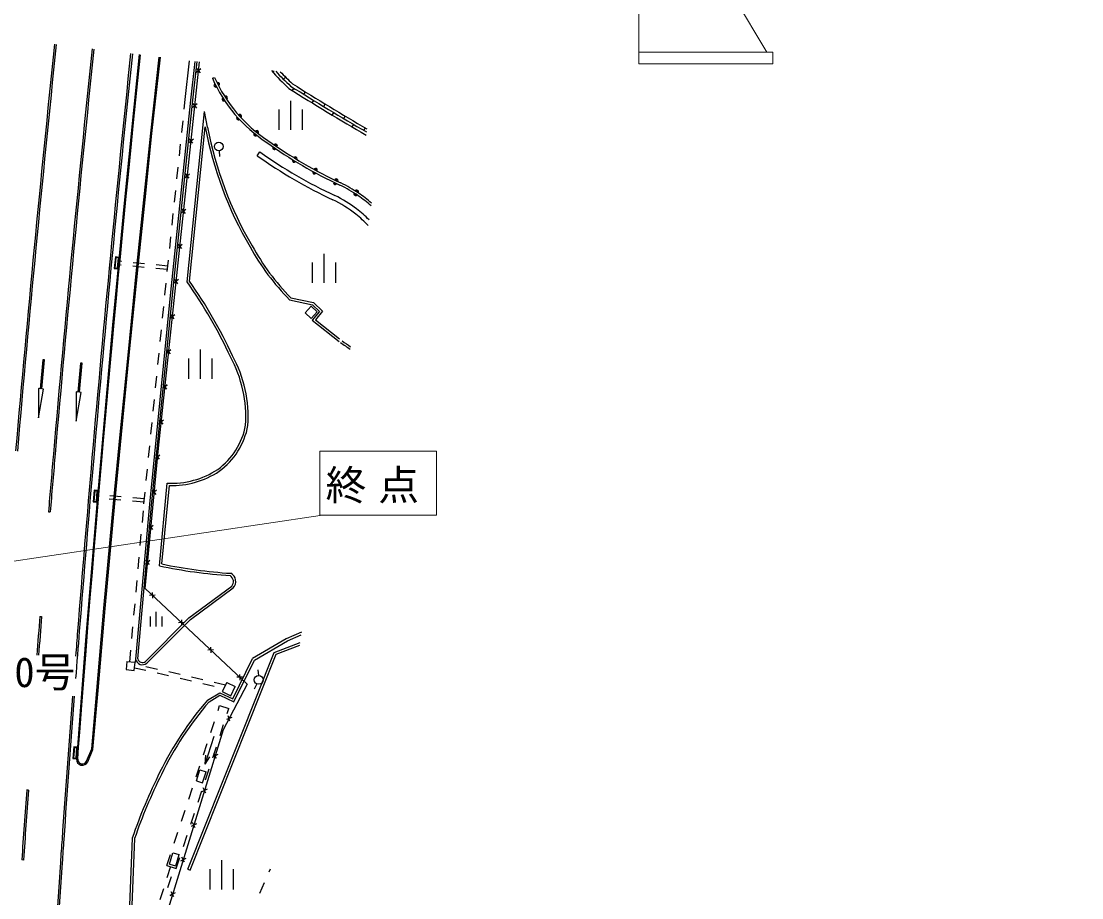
# Model space of a CAD drawing. Units: millimetres, scale not verified. Extents: x -1459003 to 1952903, y -3121393 to 1511092.
# Drawn here: x 441019 to 532032, y 246888 to 322081 of the extents above; entities that cross this region are included whole.
import ezdxf
from ezdxf.enums import TextEntityAlignment as Align

# ---------------------------------------------------------------- set-up
doc = ezdxf.new("R2010")
doc.units = ezdxf.units.MM
doc.header["$LTSCALE"] = 1000
for name, color, linetype, lineweight in [('M-BGD', 7, 'Continuous', 25), ('M-STR-HTXT', 7, 'Continuous', 13), ('M-STR-STRC', 7, 'Continuous', 25)]:
    doc.layers.add(name, color=color, linetype=linetype, lineweight=lineweight)
doc.layers.add('M-BMK-HTXT', color=7, linetype='Continuous')
doc.styles.add('ＭＳ ゴシック', font='')
doc.styles.get('ＭＳ ゴシック').set_extended_font_data('MS Gothic')

msp = doc.modelspace()

# ---------------------------------------------------------------- linework, layer by layer
at = {"layer": 'M-BGD'}
for p, q in [((452794, 285446), (456323, 318590)), ((455095, 315352), (455468, 318694)), ((455923, 318638), (455551, 315314)), ((455751, 315308), (456120, 318614)), ((456435, 317995), (456050, 317684)), ((456435, 317994), (456050, 317683)), ((456398, 317647), (456087, 318032)), ((456398, 317646), (456087, 318031)), ((462723, 317813), (462610, 317712)), ((462724, 317813), (462610, 317711)), ((457424, 317182), (457608, 317263)), ((463696, 317289), (463514, 317110)), ((463696, 317288), (463515, 317109)), ((464303, 316127), (464432, 316335)), ((464303, 316126), (464432, 316334)), ((465279, 315803), (465414, 316020)), ((465279, 315803), (465414, 316019)), ((455551, 315314), (453808, 298566)), ((454003, 298586), (455751, 315308)), ((455009, 314525), (455095, 315352)), ((456114, 314982), (455729, 314671)), ((456114, 314981), (455729, 314670)), ((456077, 314634), (455766, 315019)), ((456077, 314633), (455766, 315018)), ((464157, 312759), (464157, 315259)), ((466000, 315068), (466129, 315276)), ((466000, 315068), (466129, 315276)), ((466982, 314754), (467117, 314971)), ((466982, 314754), (467117, 314970)), ((455249, 299728), (456738, 314327)), ((457014, 312987), (456738, 314327)), ((457014, 312986), (456738, 314327)), ((463157, 312759), (463157, 314509)), ((465157, 312759), (465157, 314509)), ((467709, 314029), (467838, 314237)), ((467709, 314028), (467838, 314236)), ((454801, 312536), (454905, 313531)), ((468697, 313724), (468831, 313941)), ((468697, 313724), (468831, 313940)), ((469429, 313008), (469558, 313216)), ((469429, 313008), (469559, 313216)), ((455456, 299781), (456805, 313015)), ((470423, 312713), (470558, 312930)), ((470423, 312713), (470558, 312929)), ((454593, 310547), (454697, 311541)), ((455794, 311968), (455408, 311657)), ((455794, 311968), (455409, 311657)), ((455757, 311620), (455446, 312005)), ((455757, 311620), (455446, 312005)), ((457999, 310961), (458036, 310462)), ((461272, 310542), (461505, 310868)), ((454385, 308558), (454489, 309552)), ((455473, 308955), (455088, 308644)), ((455473, 308955), (455088, 308644)), ((455436, 308607), (455125, 308992)), ((455436, 308607), (455125, 308992)), ((454177, 306568), (454281, 307563)), ((455152, 305942), (454767, 305631)), ((455152, 305941), (454767, 305630)), ((455115, 305594), (454804, 305979)), ((455115, 305593), (454804, 305978)), ((469797, 305981), (469797, 305981)), ((453969, 304579), (454073, 305574)), ((469737, 305521), (469737, 305521)), ((453761, 302590), (453865, 303585)), ((454831, 302929), (454446, 302618)), ((454831, 302928), (454446, 302617)), ((454794, 302581), (454483, 302966)), ((454794, 302580), (454483, 302965)), ((449621, 301455), (449567, 301460)), ((451612, 301265), (450616, 301360)), ((453553, 300601), (453657, 301596)), ((466021, 299636), (466021, 301386)), ((467021, 299636), (467021, 302136)), ((468021, 299636), (468021, 301386)), ((449007, 300860), (449316, 300831)), ((449590, 301156), (449538, 301161)), ((451581, 300966), (450585, 301061)), ((453572, 300777), (452576, 300871)), ((453603, 301075), (452607, 301170)), ((453345, 298612), (453449, 299606)), ((454510, 299915), (454125, 299604)), ((454510, 299915), (454125, 299604)), ((454473, 299567), (454162, 299952)), ((454473, 299567), (454162, 299952)), ((453808, 298566), (452020, 280645)), ((452203, 280546), (454003, 298587)), ((452203, 280545), (454003, 298586)), ((453343, 298593), (453345, 298612)), ((464048, 298181), (466016, 297762)), ((464149, 298364), (466114, 297947)), ((465911, 297629), (465392, 297057)), ((465911, 297629), (466428, 297161)), ((466016, 297762), (466606, 297193)), ((466114, 297947), (466877, 297209)), ((453145, 296603), (453244, 297598)), ((454190, 296902), (453804, 296591)), ((454190, 296902), (453805, 296591)), ((454153, 296554), (453842, 296939)), ((454153, 296554), (453842, 296939)), ((465909, 296588), (465392, 297057)), ((466428, 297161), (465909, 296588)), ((466606, 297193), (465996, 296443)), ((466877, 297209), (466278, 296473)), ((465996, 296443), (468314, 294598)), ((466278, 296473), (468344, 294830)), ((452946, 294612), (453046, 295607)), ((452748, 292622), (452847, 293617)), ((453869, 293889), (453484, 293578)), ((453869, 293888), (453484, 293577)), ((453832, 293541), (453521, 293926)), ((453832, 293540), (453521, 293925)), ((455394, 291411), (455394, 293161)), ((456394, 291411), (456394, 293911)), ((457394, 291411), (457394, 293161)), ((452549, 290632), (452648, 291627)), ((453548, 290876), (453163, 290565)), ((453548, 290875), (453163, 290564)), ((453511, 290528), (453200, 290913)), ((453511, 290527), (453200, 290912)), ((452351, 288642), (452450, 289637)), ((452152, 286652), (452251, 287647)), ((453227, 287862), (452842, 287551)), ((453227, 287862), (452842, 287551)), ((453190, 287514), (452879, 287899)), ((453190, 287514), (452879, 287899)), ((451647, 273413), (452794, 285447)), ((451647, 273412), (452794, 285446)), ((451953, 284662), (452053, 285657)), ((452880, 284504), (452565, 284886)), ((452880, 284503), (452565, 284885)), ((452913, 284852), (452532, 284537)), ((452913, 284852), (452532, 284537)), ((451755, 282672), (451854, 283667)), ((452881, 275363), (453555, 282448)), ((453097, 275522), (453737, 282242)), ((449607, 281291), (448611, 281376)), ((451556, 280682), (451656, 281677)), ((452626, 281844), (452245, 281529)), ((452626, 281843), (452245, 281528)), ((452593, 281495), (452278, 281877)), ((452593, 281495), (452278, 281877)), ((447206, 280843), (447515, 280817)), ((449578, 280993), (448581, 281077)), ((451570, 280823), (450574, 280908)), ((451600, 281121), (450604, 281206)), ((452020, 280645), (450817, 267363)), ((451020, 267378), (452203, 280545)), ((451413, 279085), (451502, 280081)), ((452340, 278835), (451958, 278520)), ((452340, 278835), (451958, 278520)), ((452306, 278487), (451991, 278869)), ((452306, 278486), (451991, 278868)), ((451234, 277093), (451323, 278089)), ((451055, 275101), (451144, 276097)), ((452053, 275827), (451671, 275511)), ((452053, 275826), (451671, 275511)), ((452020, 275478), (451704, 275860)), ((452020, 275478), (451704, 275859)), ((450876, 273109), (450965, 274105)), ((460397, 265223), (451647, 273413)), ((460397, 265222), (451647, 273412)), ((452264, 273075), (452280, 272580)), ((452264, 273074), (452280, 272580)), ((455406, 270904), (459080, 273620)), ((455537, 270752), (459216, 273472)), ((452519, 272836), (452025, 272819)), ((452519, 272835), (452025, 272819)), ((450696, 271117), (450786, 272113)), ((452605, 270155), (452605, 271405)), ((451675, 267163), (455406, 270904)), ((451804, 267009), (455537, 270752)), ((452105, 270155), (452105, 271030)), ((453105, 270155), (453105, 271030)), ((455019, 270496), (454525, 270479)), ((455019, 270495), (454525, 270479)), ((454764, 270735), (454780, 270240)), ((454764, 270734), (454780, 270240)), ((450517, 269125), (450607, 270121)), ((465069, 269685), (463767, 269102)), ((463859, 268925), (465038, 269452)), ((463767, 269102), (460878, 267403)), ((461031, 267260), (463859, 268925)), ((462738, 267932), (464952, 268785)), ((462891, 267777), (464922, 268560)), ((450338, 267133), (450428, 268129)), ((455328, 249332), (462738, 267932)), ((455514, 249258), (462891, 267777)), ((457520, 268156), (457025, 268139)), ((457520, 268155), (457025, 268139)), ((457264, 268395), (457280, 267900)), ((457264, 268394), (457280, 267900)), ((450085, 267159), (450015, 266459)), ((450085, 267158), (450016, 266458)), ((450085, 267159), (450794, 267089)), ((450085, 267158), (450794, 267088)), ((450725, 266388), (450794, 267089)), ((450725, 266387), (450794, 267088)), ((450817, 267363), (450794, 267089)), ((452701, 266483), (451727, 266709)), ((459178, 263953), (460878, 267403)), ((459269, 263687), (461031, 267260)), ((450015, 266459), (450725, 266388)), ((450016, 266458), (450725, 266387)), ((450749, 266627), (451723, 266402)), ((452697, 266177), (453672, 265952)), ((454650, 266033), (453675, 266258)), ((456598, 265583), (455624, 265808)), ((460020, 265816), (459525, 265799)), ((460020, 265815), (459525, 265799)), ((459764, 266055), (459781, 265560)), ((459764, 266054), (459781, 265560)), ((461333, 266446), (461370, 265948)), ((461333, 266446), (461370, 265947)), ((454646, 265727), (455620, 265502)), ((456595, 265276), (457569, 265051)), ((458547, 265132), (457573, 265358)), ((458658, 265363), (458278, 264572)), ((460397, 265223), (458347, 261283)), ((460397, 265222), (458347, 261282)), ((458658, 265363), (459381, 265014)), ((459001, 264224), (459381, 265014)), ((461237, 265236), (461021, 264784)), ((461237, 265235), (461021, 264784)), ((457008, 263852), (458058, 264482)), ((457139, 263698), (458069, 264256)), ((458058, 264482), (459178, 263953)), ((458069, 264256), (459269, 263687)), ((458278, 264572), (459001, 264224)), ((457908, 262959), (458047, 263382)), ((458047, 263383), (458844, 263121)), ((458047, 263382), (458844, 263120)), ((458705, 262697), (458844, 263120)), ((459096, 262342), (458624, 262193)), ((459096, 262341), (458624, 262193)), ((458934, 262032), (458785, 262504)), ((458934, 262031), (458785, 262503)), ((458347, 261283), (450109, 234572)), ((458347, 261282), (450109, 234572)), ((457282, 261060), (457595, 262009)), ((458079, 260797), (458392, 261747)), ((456810, 258361), (457582, 260739)), ((446626, 258602), (447066, 259654)), ((446727, 258560), (447168, 259611)), ((456657, 259160), (456969, 260110)), ((457453, 258898), (457766, 259847)), ((445460, 258834), (445769, 258811)), ((446727, 258559), (446727, 258560)), ((456810, 258361), (456849, 259110)), ((456810, 258361), (457218, 258990)), ((457879, 259172), (457442, 258941)), ((457879, 259172), (457442, 258941)), ((457776, 258838), (457545, 259276)), ((457776, 258837), (457545, 259275)), ((456031, 257260), (456344, 258210)), ((456047, 256912), (456348, 257863)), ((456047, 256912), (456348, 257863)), ((456348, 257863), (456884, 257693)), ((456348, 257863), (456884, 257693)), ((456584, 256744), (456884, 257693)), ((456584, 256743), (456884, 257693)), ((456828, 256998), (457140, 257948)), ((456047, 256912), (456584, 256744)), ((456047, 256912), (456584, 256743)), ((455405, 255361), (455718, 256311)), ((456202, 255098), (456515, 256048)), ((456964, 256205), (456526, 255973)), ((456964, 256204), (456526, 255973)), ((456861, 255870), (456630, 256308)), ((456861, 255870), (456630, 256307)), ((454780, 253461), (455093, 254411)), ((455576, 253199), (455889, 254149)), ((456049, 253237), (455611, 253006)), ((456049, 253236), (455611, 253005)), ((455946, 252902), (455714, 253340)), ((455946, 252902), (455714, 253339)), ((454154, 251562), (454467, 252511)), ((454950, 251299), (455263, 252249)), ((450548, 252012), (449377, 222993)), ((450747, 251973), (449912, 231309)), ((453528, 249662), (453841, 250612)), ((453748, 249783), (454028, 250752)), ((453748, 249782), (454028, 250752)), ((454028, 250752), (454567, 250598)), ((454028, 250752), (454567, 250597)), ((454286, 249627), (454567, 250598)), ((454286, 249626), (454567, 250597)), ((454324, 249400), (454637, 250349)), ((455030, 249935), (454799, 250372)), ((455030, 249934), (454799, 250372)), ((453528, 249662), (454324, 249400)), ((453833, 249562), (453529, 248609)), ((453748, 249783), (454286, 249627)), ((453748, 249782), (454286, 249626)), ((455133, 250269), (454696, 250038)), ((455133, 250268), (454696, 250037)), ((458242, 247606), (458242, 250106)), ((453601, 247762), (453907, 248714)), ((455328, 249332), (455514, 249258)), ((457242, 247606), (457242, 249356)), ((459242, 247606), (459242, 249356)), ((462308, 249113), (462422, 249370)), ((453225, 247656), (452921, 246704)), ((461495, 247286), (461901, 248200)), ((454218, 247301), (453780, 247070)), ((454218, 247301), (453780, 247069)), ((454115, 246967), (453884, 247404)), ((454115, 246966), (453884, 247404))]:
    msp.add_line(p, q, dxfattribs=at)
for points in [[(451153, 319217), (450685, 314714), (449833, 306195), (449363, 301328), (448865, 296030), (447560, 281352), (447185, 276882), (446544, 268969), (446163, 264054), (445843, 259808), (445768, 258790)], [(445877, 258782), (445948, 259800), (446049, 261096), (446225, 263421), (446418, 265936), (446583, 268060), (446774, 270470), (446946, 272612), (447125, 274819), (447310, 277063), (447473, 279012), (447618, 280733), (447740, 282165), (447934, 284411), (448083, 286122), (448250, 288015), (448479, 290582), (448677, 292771), (448846, 294623), (448995, 296240), (449190, 298333), (449379, 300333), (449527, 301882), (449708, 303765), (449881, 305552), (450001, 306777), (450213, 308929), (450477, 311569), (450662, 313402), (451030, 316995), (451261, 319204)], [(447066, 259654), (447504, 264664), (448122, 271724), (448966, 281025), (449516, 286636), (450156, 293159), (450971, 301310), (451540, 306766), (452134, 312470), (452864, 319009)], [(447168, 259611), (447609, 264655), (448226, 271715), (449070, 281015), (449620, 286626), (450260, 293149), (451076, 301300), (451644, 306755), (452238, 312459), (452968, 318997)], [(449411, 301826), (449102, 301856), (449007, 300860)], [(447600, 281813), (447291, 281840), (447206, 280843)], [(445843, 259808), (445534, 259831), (445460, 258834)]]:
    msp.add_lwpolyline(points, dxfattribs=at)
for points in [[(449062, 300905), (449271, 300885), (449356, 301781), (449147, 301801)], [(447260, 280889), (447469, 280871), (447546, 281768), (447336, 281786)], [(445514, 258880), (445723, 258864), (445789, 259762), (445580, 259777)]]:
    msp.add_lwpolyline(points, close=True, dxfattribs=at)
for centre in [(457971, 311335), (461398, 265574), (461398, 265573)]:
    msp.add_circle(centre, 375, dxfattribs=at)
for centre, radius, start, end in [((444492, 872503), 605840, 261.18909, 261.18909), ((336281, -251332), 590751, 108.92784, 108.92784), ((475034, 328697), 16584, 220.89178, 228.25772), ((475034, 328697), 16339, 221.84853, 228.18762), ((475034, 328697), 16084, 222.89599, 228.11292), ((469024, 322287), 12673, 203.75162, 236.82372), ((469024, 322287), 12473, 203.75262, 236.78492), ((457894, 316668), 150, 295.22812, 118.34622), ((457894, 316668), 75, 293.15002, 120.42432), ((457710, 316587), 150, 118.27262, 295.20372), ((457710, 316587), 75, 120.31792, 293.15852), ((560520, 468519), 180226, 237.61572, 240.07886), ((560520, 468519), 179981, 237.62222, 240.04655), ((560520, 468519), 179726, 237.62892, 240.01282), ((458408, 315388), 150, 127.31482, 298.72082), ((458408, 315388), 75, 132.15152, 293.88412), ((458568, 315511), 150, 298.35652, 127.53342), ((458568, 315511), 75, 293.21382, 132.67612), ((459785, 313926), 150, 307.56342, 136.72062), ((459785, 313926), 75, 302.43082, 141.85312), ((459647, 313779), 150, 136.35702, 308.07272), ((459647, 313779), 75, 141.03582, 303.39392), ((488177, 318887), 31916, 190.59954, 210.41747), ((488177, 318886), 31916, 190.59942, 210.41742), ((488177, 318886), 31716, 190.72042, 210.42232), ((461120, 312390), 150, 143.85092, 318.91892), ((461120, 312390), 75, 146.83252, 315.93722), ((461237, 312553), 150, 318.63442, 144.04952), ((461237, 312553), 75, 315.40112, 147.28292), ((484845, 343611), 39210, 234.52482, 245.15802), ((484845, 343611), 39011, 234.50062, 245.16102), ((462750, 311220), 150, 145.98602, 325.41502), ((462861, 311386), 150, 325.42892, 145.96932), ((462861, 311386), 75, 324.99342, 146.40482), ((484845, 343611), 40610, 234.51742, 245.13702), ((484845, 343611), 40210, 234.51762, 245.14312), ((462750, 311220), 75, 146.43602, 324.96502), ((464542, 310301), 150, 328.36702, 148.90682), ((464542, 310301), 75, 327.93182, 149.34192), ((464439, 310130), 150, 148.90852, 328.36802), ((464439, 310130), 75, 149.34322, 327.93332), ((466276, 309304), 150, 331.30502, 151.84422), ((466181, 309128), 150, 151.83102, 331.32102), ((466181, 309128), 75, 152.25042, 330.90162), ((466276, 309304), 75, 330.87022, 152.27902), ((468058, 308398), 150, 334.38092, 154.64352), ((467970, 308217), 150, 153.94812, 335.07072), ((467970, 308217), 75, 153.55112, 335.46762), ((468058, 308398), 75, 334.08432, 154.94012), ((463053, 297131), 12127, 55.37251, 63.98512), ((463053, 297131), 12326, 55.84819, 63.99462), ((463053, 297131), 10727, 51.45676, 63.91152), ((463053, 297131), 11127, 52.69234, 63.93382), ((469721, 307272), 150, 151.05222, 322.29602), ((469721, 307272), 75, 154.91922, 318.42902), ((469818, 307447), 150, 322.37312, 151.11912), ((469818, 307447), 75, 318.50262, 154.98962), ((463053, 297131), 12127, 48.75037, 55.3707), ((463053, 297131), 12327, 49.34992, 55.87279), ((463053, 297131), 11127, 45.3419, 52.69101), ((463053, 297131), 10727, 43.75134, 51.45604), ((478738, 312689), 20646, 208.85012, 224.64342), ((478738, 312689), 20446, 208.84242, 224.47732), ((421613, 275945), 41196, 24.88842, 35.26262), ((421613, 275945), 41395, 24.91962, 35.15832), ((485596, 318706), 29670, 234.63987, 236.58924), ((485596, 318706), 29470, 234.68996, 236.40711), ((449353, 288082), 10944, 356.53712, 28.37072), ((449353, 288082), 11144, 356.47382, 28.42422), ((327953, 48758), 244231, 77.98744, 77.98744), ((327967, 48816), 243571, 77.98532, 77.98532), ((249103, -1392240), 1683492, 84.67993, 84.67993), ((249103, -1392240), 1683492, 84.73973, 84.73973), ((246950, -1415440), 1705953, 84.68032, 84.68032), ((246950, -1415440), 1705953, 84.73933, 84.73933), ((454332, 288524), 6046, 305.95142, 349.48152), ((454332, 288524), 6246, 306.00562, 349.59532), ((248310, 3857), 282415, 80.7712, 80.7712), ((453892, 289725), 7285, 267.34462, 303.20592), ((453892, 289725), 7485, 268.80862, 303.32462), ((461687, 316762), 42325, 257.99142, 266.28932), ((461687, 316762), 42125, 258.23422, 266.35152), ((458635, 274017), 596, 318.21922, 58.45422), ((458635, 274017), 796, 316.81242, 62.26592), ((451422, 267496), 619, 192.46312, 308.10822), ((451422, 267496), 419, 196.44382, 307.21742), ((479589, 244488), 29747, 139.38422, 153.67762), ((479589, 244488), 29547, 139.44522, 153.94502), ((446266, 258754), 500, 175.78282, 337.18881), ((446266, 258754), 390, 175.78282, 337.18881), ((495368, 236536), 47417, 153.52022, 160.95012), ((495368, 236536), 47216, 153.68682, 160.91602)]:
    msp.add_arc(centre, radius, start, end, dxfattribs=at)
at = {"layer": 'M-STR-HTXT'}
for p, q in [((494010, 334424), (494010, 319474)), ((496010, 334424), (505010, 319424)), ((494010, 328474), (494010, 318724)), ((494010, 319474), (494010, 318474)), ((494010, 319424), (505510, 319424)), ((494010, 318724), (494010, 318424)), ((505510, 319424), (505510, 318424)), ((494010, 318424), (505510, 318424)), ((466662, 279692), (417425, 272350))]:
    msp.add_line(p, q, dxfattribs=at)
msp.add_lwpolyline([(466657, 279705), (476657, 279705), (476657, 285205), (466657, 285205)], close=True, dxfattribs=at)
at = {"layer": 'M-STR-STRC'}
for p, q in [((442861, 293046), (442641, 290555)), ((442791, 290542), (443011, 293032)), ((443011, 293032), (442861, 293046)), ((446099, 292760), (445879, 290269)), ((446028, 290256), (446248, 292746)), ((446248, 292746), (446099, 292760)), ((442641, 290555), (442492, 290568)), ((442492, 290568), (442496, 288058)), ((442496, 288058), (442940, 290529)), ((442940, 290529), (442791, 290542)), ((445879, 290269), (445729, 290282)), ((445729, 290282), (445733, 287772)), ((445733, 287772), (446178, 290243)), ((446178, 290243), (446028, 290256)), ((443779, 284941), (443760, 284717)), ((443928, 284928), (443909, 284704)), ((443356, 279998), (443505, 279986)), ((442620, 271028), (442770, 271016)), ((441637, 256112), (441487, 256123)), ((441214, 250128), (441064, 250138))]:
    msp.add_line(p, q, dxfattribs=at)
for centre, radius, start, end in [((447798, 891676), 619416, 260.19854, 260.19854), ((446458, 884104), 611726, 260.39352, 260.39352), ((442504, 859024), 586335, 261.56778, 261.56778), ((437337, 831795), 558628, 259.99993, 259.99993), ((2431128, 112396), 1998075, 174.0332, 175.03792), ((2431128, 112396), 1997925, 174.03327, 175.03792), ((2431128, 112396), 1994825, 174.03475, 175.03792), ((2431128, 112396), 1994675, 174.03483, 175.03792), ((2431128, 112396), 1991500, 174.03635, 175.03792), ((2431128, 112396), 1991350, 174.03642, 175.03792), ((2431128, 112396), 1994825, 175.04438, 175.18041), ((2431128, 112396), 1994675, 175.04438, 175.18041), ((2431128, 112396), 1991500, 175.03792, 175.46764), ((2431128, 112396), 1991350, 175.03792, 175.46764), ((2431128, 112396), 1994825, 175.43892, 175.53507), ((2431128, 112396), 1994675, 175.43892, 175.53474), ((2431128, 112396), 1991500, 175.46764, 175.52947), ((2431128, 112396), 1991350, 175.46764, 175.58502), ((2431128, 112396), 1991500, 175.6286, 175.9833), ((2431128, 112396), 1991350, 175.62827, 175.9833), ((2431128, 112396), 1994825, 175.86826, 176.0406), ((2431128, 112396), 1994675, 175.86826, 176.0406), ((2431128, 112396), 1991500, 175.9833, 176.0406), ((2431128, 112396), 1991350, 175.9833, 176.0406), ((2431128, 112396), 1991500, 176.0406, 176.81112), ((2431128, 112396), 1991350, 176.0406, 176.81144)]:
    msp.add_arc(centre, radius, start, end, dxfattribs=at)

# ---------------------------------------------------------------- texts
at = {"layer": 'M-BMK-HTXT', "style": 'ＭＳ ゴシック'}
msp.add_text('一般国道190号', height=2566, dxfattribs=at).set_placement((422937, 264191), align=Align.BOTTOM_LEFT)
at = {"layer": 'M-STR-HTXT', "insert": (471657, 280705), "char_height": 2566, "attachment_point": 8, "style": 'ＭＳ ゴシック'}
msp.add_mtext('\\T1.29;終点', dxfattribs=at)

doc.saveas('drawing.dxf')
